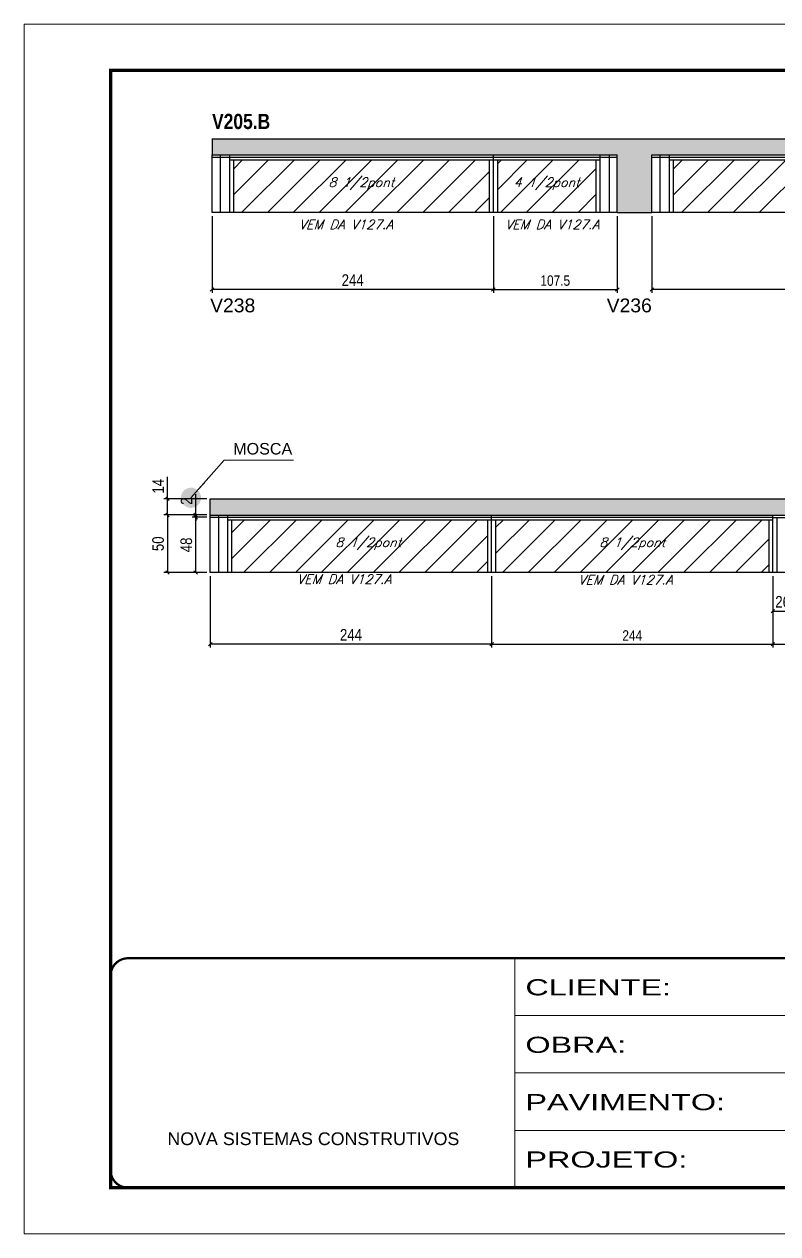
# Model space of a CAD drawing. Extents: x 2603 to 22413, y 1253 to 30260.
# Drawn here: x 5786 to 6440, y 26522 to 27572 of the extents above; entities that cross this region are included whole.
import ezdxf

# ---------------------------------------------------------------- set-up
doc = ezdxf.new("R2010")
doc.units = 0
doc.linetypes.add('CONTINUO', pattern=[0])
doc.linetypes.add('DASHED', pattern=[0.75, 0.5, -0.25])
for name, color, linetype in [('5', 5, 'Continuous'), ('COTA', 241, 'Continuous'), ('NOMENCLATURA', 7, 'Continuous'), ('Painéis', 200, 'Continuous'), ('SARR_2.2x7', 40, 'Continuous'), ('SARR_3.5x7', 81, 'Continuous'), ('texto', 7, 'Continuous')]:
    doc.layers.add(name, color=color, linetype=linetype)
for name, color, linetype, lineweight in [('CARIMBO', 255, 'Continuous', 9), ('Folhas', 255, 'Continuous', 9), ('Hachura', 251, 'Continuous', 9), ('SARRAFO DE PRESSAO', 251, 'DASHED', 9)]:
    doc.layers.add(name, color=color, linetype=linetype, lineweight=lineweight)
doc.styles.add('ARIAL', font='arial.ttf')
doc.styles.add('COTA TECNICA', font='techl___.ttf', dxfattribs={"height": 10})
doc.styles.add('COTA TECNICA-50', font='techl___.ttf', dxfattribs={"height": 9})
doc.styles.add('Romans', font='romans.shx')
doc.styles.get("Standard").update_dxf_attribs({"font": 'arial.ttf'})
doc.styles.add('TECNICA', font='techb___.ttf', dxfattribs={"height": 10})
doc.styles.add('Tecnologia', font='')
doc.styles.get('Tecnologia').set_extended_font_data('Forgotten Futurist')
doc.dimstyles.new('3x', dxfattribs={"dimtxt": 10, "dimasz": 5, "dimexe": 7, "dimexo": 5, "dimgap": 4, "dimtad": 1, "dimdec": 4, "dimlfac": 0.333333, "dimdsep": 46, "dimtxsty": 'Standard', "dimblk": 'DOT', "dimcen": 0.09, "dimclrd": 1, "dimclre": 1, "dimclrt": 2, "dimadec": 0, "dimazin": 2, "dimtfac": 1, "dimtdec": 4, "dimtmove": 0, "dimatfit": 3, "dimldrblk": 'DOT', "dimfxl": 1, "dimtolj": 1, "dimtzin": 0, "dimlwd": 9, "dimlwe": 9, "dimarcsym": 0})
doc.dimstyles.new('COTA PAINEL-50', dxfattribs={"dimtxt": 9, "dimasz": 3, "dimexe": 3, "dimexo": 3, "dimgap": 3, "dimtad": 1, "dimdec": 1, "dimzin": 12, "dimdsep": 46, "dimtxsty": 'COTA TECNICA-50', "dimblk1": 'OBLIQUE', "dimblk2": 'OBLIQUE', "dimsah": 1, "dimcen": 0.9, "dimclrd": 4, "dimclre": 4, "dimclrt": 240, "dimadec": 1, "dimazin": 3, "dimtfac": 1, "dimtdec": 1, "dimtmove": 0, "dimatfit": 3, "dimfxl": 1, "dimtolj": 1, "dimtzin": 12, "dimarcsym": 0})
doc.dimstyles.new('PAINEL', dxfattribs={"dimtxt": 10, "dimasz": 3, "dimexe": 3, "dimexo": 3, "dimgap": 3, "dimtad": 1, "dimdec": 1, "dimzin": 12, "dimdsep": 46, "dimtxsty": 'COTA TECNICA', "dimblk1": 'OBLIQUE', "dimblk2": 'OBLIQUE', "dimsah": 1, "dimcen": 0.9, "dimclrd": 4, "dimclre": 4, "dimclrt": 240, "dimadec": 1, "dimazin": 3, "dimtfac": 1, "dimtdec": 1, "dimtmove": 0, "dimatfit": 3, "dimfxl": 1, "dimtolj": 1, "dimtzin": 12, "dimarcsym": 0})
pattern_1 = [(45, (-126418.031, -5371.03), (-11.2253202, 11.2253202), [])]
pattern_2 = [(50, (-126418.0314, -5371.0305), (5.46554007, -0.47817257), [0.5715, -6.2865]), (355, (-126418.0314, -5371.0305), (-1.05730264, 5.73170536), [0.4572, -5.02921753]), (100.4514447, (-126417.576, -5371.0704), (4.40823741, 5.25353256), [0.48570026, -5.34270734]), (46.1842, (-126418.0314, -5369.5065), (8.13237123, -1.26126984), [0.85725, -9.42975]), (96.6355576, (-126417.354, -5369.612), (7.122124, 7.42278374), [0.7285507, -8.01406824]), (351.184151, (-126418.031, -5369.5065), (7.122124, 7.42278374), [0.685799, -7.54379196]), (21, (-126417.2694, -5369.8875), (4.54843174, -3.06795595), [0.5715, -6.2865]), (326, (-126417.2694, -5369.8875), (1.85406085, 5.52563898), [0.4572, -5.0292]), (71.451445, (-126416.8904, -5370.143), (6.40249258, 2.45768307), [0.48570026, -5.34269813]), (37.5, (-126418.0314, -5371.0305), (0.092658098, 2.536651166), [0, -4.96824, 0, -5.1054, 0, -5.04825]), (7.5, (-126418.0314, -5371.0305), (2.004589875, 3.005417245), [0, -2.91084, 0, -4.85394, 0, -1.92405]), (327.5, (-126419.7307, -5371.0305), (4.067717855, -0.17186232), [0, -1.905, 0, -5.9436, 0, -7.8867]), (317.5, (-126420.4927, -5371.0305), (4.44387544, 0.76279473), [0, -2.4765, 0, -3.94716, 0, -5.6007])]

# ---------------------------------------------------------------- blocks, each defined once
blk = doc.blocks.new('9999999999')
at = {"color": 30, "linetype": 'CONTINUO'}
for p, q in [((98564.6, 34230.2), (98564.6, 34429.4)), ((98564.6, 34379.6), (99584, 34379.6)), ((98564.6, 34329.8), (99488, 34329.8)), ((98564.6, 34280), (99488, 34280))]:
    blk.add_line(p, q, dxfattribs=at)
at = {"color": 30, "linetype": 'CONTINUO', "const_width": 2}
blk.add_lwpolyline([(99584, 34230.2), (99584, 34414.4, 0.414214), (99569, 34429.4), (98229, 34429.4, 0.414214), (98214, 34414.4), (98214, 34245.2, 0.414214), (98229, 34230.2), (99584, 34230.2)], format="xyb", dxfattribs=at)
at = {"layer": 'Folhas'}
blk.add_lwpolyline([(98139, 34190.2), (99624, 34190.2), (99624, 35240.2), (98139, 35240.2)], close=True, dxfattribs=at)
at = {"layer": 'Folhas', "color": 30, "const_width": 3}
blk.add_lwpolyline([(98214, 34230.2), (99584, 34230.2), (99584, 35200.2), (98214, 35200.2)], close=True, dxfattribs=at)
at = {"color": 7, "linetype": 'Continuous', "ltscale": 5, "style": 'ARIAL'}
blk.add_text('NOVA SISTEMAS CONSTRUTIVOS', height=11.059, dxfattribs=at).set_placement((98263.2, 34267.2))
at = {"layer": 'Folhas', "color": 7, "style": 'Tecnologia', "width": 1.5}
for s, p in [('CLIENTE:', (98573.7, 34397.2)), ('OBRA:', (98573.7, 34347.3)), ('PAVIMENTO:', (98573.7, 34297.5)), ('PROJETO:', (98573.7, 34247.7))]:
    blk.add_text(s, height=14, dxfattribs=at).set_placement(p)
blk = doc.blocks.new('_Oblique')
at = {"color": 0, "linetype": 'ByBlock', "lineweight": -2}
blk.add_line((-0.5, -0.5), (0.5, 0.5), dxfattribs=at)
blk = doc.blocks.new('*D540')
at = {"layer": 'COTA', "color": 4, "linetype": 'ByBlock', "lineweight": -2, "transparency": 16777216}
for p, q in [((6193.4, 27405.5), (6193.4, 27338.8)), ((6300.9, 27405.5), (6300.9, 27338.8)), ((6193.4, 27341.8), (6300.9, 27341.8))]:
    blk.add_line(p, q, dxfattribs=at)
at = {"layer": 'Defpoints', "color": 0, "linetype": 'ByBlock', "transparency": 16777216}
for p in [(6193.4, 27408.5), (6300.9, 27408.5), (6300.9, 27341.8)]:
    blk.add_point(p, dxfattribs=at)
at = {"layer": 'COTA', "color": 4, "linetype": 'ByBlock', "lineweight": -2, "transparency": 16777216, "xscale": 3, "yscale": 3, "zscale": 3, "rotation": 180}
blk.add_blockref('_Oblique', (6193.4, 27341.8), dxfattribs=at)
at = {"layer": 'COTA', "color": 4, "linetype": 'ByBlock', "lineweight": -2, "transparency": 16777216, "xscale": 3, "yscale": 3, "zscale": 3}
blk.add_blockref('_Oblique', (6300.9, 27341.8), dxfattribs=at)
at = {"layer": 'COTA', "color": 240, "linetype": 'ByBlock', "transparency": 16777216, "insert": (6247.1, 27349.4), "char_height": 9, "attachment_point": 5, "style": 'COTA TECNICA-50'}
blk.add_mtext('\\A1;107.5', dxfattribs=at)
blk = doc.blocks.new('*D2888')
at = {"layer": 'COTA', "color": 4, "linetype": 'ByBlock', "lineweight": -2, "transparency": 16777216}
for p, q in [((5949.4, 27405.5), (5949.4, 27338.8)), ((6193.4, 27405.5), (6193.4, 27338.8)), ((6193.4, 27341.8), (5949.4, 27341.8))]:
    blk.add_line(p, q, dxfattribs=at)
at = {"layer": 'Defpoints', "color": 0, "linetype": 'ByBlock', "transparency": 16777216}
for p in [(5949.4, 27408.5), (6193.4, 27408.5), (5949.4, 27341.8)]:
    blk.add_point(p, dxfattribs=at)
at = {"layer": 'COTA', "color": 4, "linetype": 'ByBlock', "lineweight": -2, "transparency": 16777216, "xscale": 3, "yscale": 3, "zscale": 3, "rotation": 180}
blk.add_blockref('_Oblique', (5949.4, 27341.8), dxfattribs=at)
at = {"layer": 'COTA', "color": 4, "linetype": 'ByBlock', "lineweight": -2, "transparency": 16777216, "xscale": 3, "yscale": 3, "zscale": 3}
blk.add_blockref('_Oblique', (6193.4, 27341.8), dxfattribs=at)
at = {"layer": 'COTA', "color": 240, "linetype": 'ByBlock', "transparency": 16777216, "insert": (6071.4, 27349.9), "char_height": 10, "attachment_point": 5, "style": 'COTA TECNICA'}
blk.add_mtext('\\A1;244', dxfattribs=at)
blk = doc.blocks.new('*D2890')
at = {"layer": 'COTA', "color": 4, "linetype": 'ByBlock', "lineweight": -2, "transparency": 16777216}
for p, q in [((6330.9, 27405.5), (6330.9, 27338.8)), ((6623.4, 27405.5), (6623.4, 27338.8)), ((6623.4, 27341.8), (6330.9, 27341.8))]:
    blk.add_line(p, q, dxfattribs=at)
at = {"layer": 'Defpoints', "color": 0, "linetype": 'ByBlock', "transparency": 16777216}
for p in [(6330.9, 27408.5), (6623.4, 27408.5), (6330.9, 27341.8)]:
    blk.add_point(p, dxfattribs=at)
at = {"layer": 'COTA', "color": 4, "linetype": 'ByBlock', "lineweight": -2, "transparency": 16777216, "xscale": 3, "yscale": 3, "zscale": 3, "rotation": 180}
blk.add_blockref('_Oblique', (6330.9, 27341.8), dxfattribs=at)
at = {"layer": 'COTA', "color": 4, "linetype": 'ByBlock', "lineweight": -2, "transparency": 16777216, "xscale": 3, "yscale": 3, "zscale": 3}
blk.add_blockref('_Oblique', (6623.4, 27341.8), dxfattribs=at)
at = {"layer": 'COTA', "color": 240, "linetype": 'ByBlock', "transparency": 16777216, "insert": (6477.1, 27349.9), "char_height": 10, "attachment_point": 5, "style": 'COTA TECNICA'}
blk.add_mtext('\\A1;292.5', dxfattribs=at)
blk = doc.blocks.new('*D542')
at = {"layer": 'COTA', "color": 4, "linetype": 'ByBlock', "lineweight": -2, "transparency": 16777216}
for p, q in [((6191.9, 27093), (6191.9, 27030.9)), ((6435.9, 27093), (6435.9, 27030.9)), ((6191.9, 27033.9), (6435.9, 27033.9))]:
    blk.add_line(p, q, dxfattribs=at)
at = {"layer": 'Defpoints', "color": 0, "linetype": 'ByBlock', "transparency": 16777216}
for p in [(6191.9, 27096), (6435.9, 27096), (6435.9, 27033.9)]:
    blk.add_point(p, dxfattribs=at)
at = {"layer": 'COTA', "color": 4, "linetype": 'ByBlock', "lineweight": -2, "transparency": 16777216, "xscale": 3, "yscale": 3, "zscale": 3, "rotation": 180}
blk.add_blockref('_Oblique', (6191.9, 27033.9), dxfattribs=at)
at = {"layer": 'COTA', "color": 4, "linetype": 'ByBlock', "lineweight": -2, "transparency": 16777216, "xscale": 3, "yscale": 3, "zscale": 3}
blk.add_blockref('_Oblique', (6435.9, 27033.9), dxfattribs=at)
at = {"layer": 'COTA', "color": 240, "linetype": 'ByBlock', "transparency": 16777216, "insert": (6313.9, 27041.4), "char_height": 9, "attachment_point": 5, "style": 'COTA TECNICA-50'}
blk.add_mtext('\\A1;244', dxfattribs=at)
blk = doc.blocks.new('*D2894')
at = {"layer": 'COTA', "color": 4, "linetype": 'ByBlock', "lineweight": -2, "transparency": 16777216}
for p, q in [((6435.9, 27093), (6435.9, 27030.9)), ((6706.4, 27093), (6706.4, 27030.9)), ((6435.9, 27033.9), (6706.4, 27033.9))]:
    blk.add_line(p, q, dxfattribs=at)
at = {"layer": 'Defpoints', "color": 0, "linetype": 'ByBlock', "transparency": 16777216}
for p in [(6435.9, 27096), (6706.4, 27096), (6706.4, 27033.9)]:
    blk.add_point(p, dxfattribs=at)
at = {"layer": 'COTA', "color": 4, "linetype": 'ByBlock', "lineweight": -2, "transparency": 16777216, "xscale": 3, "yscale": 3, "zscale": 3, "rotation": 180}
blk.add_blockref('_Oblique', (6435.9, 27033.9), dxfattribs=at)
at = {"layer": 'COTA', "color": 4, "linetype": 'ByBlock', "lineweight": -2, "transparency": 16777216, "xscale": 3, "yscale": 3, "zscale": 3}
blk.add_blockref('_Oblique', (6706.4, 27033.9), dxfattribs=at)
at = {"layer": 'COTA', "color": 240, "linetype": 'ByBlock', "transparency": 16777216, "insert": (6571.1, 27041.5), "char_height": 9, "attachment_point": 5, "style": 'COTA TECNICA-50'}
blk.add_mtext('\\A1;270.5', dxfattribs=at)
blk = doc.blocks.new('*D2895')
at = {"layer": 'COTA', "color": 4, "linetype": 'ByBlock', "lineweight": -2, "transparency": 16777216}
for p, q in [((5947.9, 27093), (5947.9, 27030.9)), ((6191.9, 27093), (6191.9, 27030.9)), ((6191.9, 27033.9), (5947.9, 27033.9))]:
    blk.add_line(p, q, dxfattribs=at)
at = {"layer": 'Defpoints', "color": 0, "linetype": 'ByBlock', "transparency": 16777216}
for p in [(5947.9, 27096), (6191.9, 27096), (5947.9, 27033.9)]:
    blk.add_point(p, dxfattribs=at)
at = {"layer": 'COTA', "color": 4, "linetype": 'ByBlock', "lineweight": -2, "transparency": 16777216, "xscale": 3, "yscale": 3, "zscale": 3, "rotation": 180}
blk.add_blockref('_Oblique', (5947.9, 27033.9), dxfattribs=at)
at = {"layer": 'COTA', "color": 4, "linetype": 'ByBlock', "lineweight": -2, "transparency": 16777216, "xscale": 3, "yscale": 3, "zscale": 3}
blk.add_blockref('_Oblique', (6191.9, 27033.9), dxfattribs=at)
at = {"layer": 'COTA', "color": 240, "linetype": 'ByBlock', "transparency": 16777216, "insert": (6069.9, 27042), "char_height": 10, "attachment_point": 5, "style": 'COTA TECNICA'}
blk.add_mtext('\\A1;244', dxfattribs=at)
blk = doc.blocks.new('*D2915')
at = {"layer": 'COTA', "color": 4, "linetype": 'ByBlock', "lineweight": -2, "transparency": 16777216}
for p, q in [((5944.9, 27146), (5907.7, 27146)), ((5910.7, 27146), (5910.7, 27096)), ((5944.9, 27096), (5907.7, 27096))]:
    blk.add_line(p, q, dxfattribs=at)
at = {"layer": 'Defpoints', "color": 0, "linetype": 'ByBlock', "transparency": 16777216}
for p in [(5947.9, 27146), (5910.7, 27096), (5947.9, 27096)]:
    blk.add_point(p, dxfattribs=at)
at = {"layer": 'COTA', "color": 4, "linetype": 'ByBlock', "lineweight": -2, "transparency": 16777216, "xscale": 3, "yscale": 3, "zscale": 3}
for p, rotation in [((5910.7, 27146), 90), ((5910.7, 27096), 270)]:
    blk.add_blockref('_Oblique', p, dxfattribs=dict(at, rotation=rotation))
at = {"layer": 'COTA', "color": 240, "linetype": 'ByBlock', "transparency": 16777216, "insert": (5902.6, 27121), "char_height": 10, "attachment_point": 5, "rotation": 90, "style": 'COTA TECNICA'}
blk.add_mtext('\\A1;50', dxfattribs=at)
blk = doc.blocks.new('*D2916')
at = {"layer": 'COTA', "color": 4, "linetype": 'ByBlock', "lineweight": -2, "transparency": 16777216}
for p, q in [((5910.7, 27160), (5910.7, 27179.1)), ((5944.9, 27160), (5907.7, 27160)), ((5910.7, 27146), (5910.7, 27160)), ((5944.9, 27146), (5907.7, 27146))]:
    blk.add_line(p, q, dxfattribs=at)
at = {"layer": 'Defpoints', "color": 0, "linetype": 'ByBlock', "transparency": 16777216}
for p in [(5910.7, 27160), (5947.9, 27160), (5947.9, 27146)]:
    blk.add_point(p, dxfattribs=at)
at = {"layer": 'COTA', "color": 4, "linetype": 'ByBlock', "lineweight": -2, "transparency": 16777216, "xscale": 3, "yscale": 3, "zscale": 3}
for p, rotation in [((5910.7, 27160), 90), ((5910.7, 27146), 270)]:
    blk.add_blockref('_Oblique', p, dxfattribs=dict(at, rotation=rotation))
at = {"layer": 'COTA', "color": 240, "linetype": 'ByBlock', "transparency": 16777216, "insert": (5902.6, 27171), "char_height": 10, "attachment_point": 5, "rotation": 90, "style": 'COTA TECNICA'}
blk.add_mtext('\\A1;14', dxfattribs=at)
blk = doc.blocks.new('*D2917')
at = {"layer": 'COTA', "color": 4, "linetype": 'ByBlock', "lineweight": -2, "transparency": 16777216}
for p, q in [((6435.9, 27093), (6435.9, 27059.5)), ((6462.4, 27093), (6462.4, 27059.5)), ((6435.9, 27062.5), (6462.4, 27062.5))]:
    blk.add_line(p, q, dxfattribs=at)
at = {"layer": 'Defpoints', "color": 0, "linetype": 'ByBlock', "transparency": 16777216}
for p in [(6435.9, 27096), (6462.4, 27096), (6462.4, 27062.5)]:
    blk.add_point(p, dxfattribs=at)
at = {"layer": 'COTA', "color": 4, "linetype": 'ByBlock', "lineweight": -2, "transparency": 16777216, "xscale": 3, "yscale": 3, "zscale": 3, "rotation": 180}
blk.add_blockref('_Oblique', (6435.9, 27062.5), dxfattribs=at)
at = {"layer": 'COTA', "color": 4, "linetype": 'ByBlock', "lineweight": -2, "transparency": 16777216, "xscale": 3, "yscale": 3, "zscale": 3}
blk.add_blockref('_Oblique', (6462.4, 27062.5), dxfattribs=at)
at = {"layer": 'COTA', "color": 240, "linetype": 'ByBlock', "transparency": 16777216, "insert": (6449.1, 27070.6), "char_height": 10, "attachment_point": 5, "style": 'COTA TECNICA'}
blk.add_mtext('\\A1;26.5', dxfattribs=at)
blk = doc.blocks.new('*D1394')
at = {"layer": 'COTA', "color": 4, "linetype": 'ByBlock', "lineweight": -2, "transparency": 16777216}
for p, q in [((5944.9, 27144), (5932.2, 27144)), ((5935.2, 27096), (5935.2, 27144)), ((5944.9, 27096), (5932.2, 27096))]:
    blk.add_line(p, q, dxfattribs=at)
at = {"layer": 'Defpoints', "color": 0, "linetype": 'ByBlock', "transparency": 16777216}
for p in [(5935.2, 27144), (5947.9, 27144), (5947.9, 27096)]:
    blk.add_point(p, dxfattribs=at)
at = {"layer": 'COTA', "color": 4, "linetype": 'ByBlock', "lineweight": -2, "transparency": 16777216, "xscale": 3, "yscale": 3, "zscale": 3}
for p, rotation in [((5935.2, 27144), 90), ((5935.2, 27096), 270)]:
    blk.add_blockref('_Oblique', p, dxfattribs=dict(at, rotation=rotation))
at = {"layer": 'COTA', "color": 240, "linetype": 'ByBlock', "transparency": 16777216, "insert": (5927.1, 27120), "char_height": 10, "attachment_point": 5, "rotation": 90, "style": 'COTA TECNICA'}
blk.add_mtext('\\A1;48', dxfattribs=at)
blk = doc.blocks.new('*D1395')
at = {"layer": 'COTA', "color": 4, "linetype": 'ByBlock', "lineweight": -2, "transparency": 16777216}
for p, q in [((5935.2, 27146), (5935.2, 27164.1)), ((5944.9, 27146), (5932.2, 27146)), ((5944.9, 27144), (5932.2, 27144)), ((5935.2, 27144), (5935.2, 27146)), ((5935.2, 27144), (5935.2, 27141))]:
    blk.add_line(p, q, dxfattribs=at)
at = {"layer": 'Defpoints', "color": 0, "linetype": 'ByBlock', "transparency": 16777216}
for p in [(5935.2, 27146), (5947.9, 27146), (5947.9, 27144)]:
    blk.add_point(p, dxfattribs=at)
at = {"layer": 'COTA', "color": 4, "linetype": 'ByBlock', "lineweight": -2, "transparency": 16777216, "xscale": 3, "yscale": 3, "zscale": 3}
for p, rotation in [((5935.2, 27146), 270), ((5935.2, 27144), 90)]:
    blk.add_blockref('_Oblique', p, dxfattribs=dict(at, rotation=rotation))
at = {"layer": 'COTA', "color": 240, "linetype": 'ByBlock', "transparency": 16777216, "insert": (5927.2, 27158), "char_height": 10, "attachment_point": 5, "rotation": 90, "style": 'COTA TECNICA'}
blk.add_mtext('\\A1;2', dxfattribs=at)
blk = doc.blocks.new('_Dot')
at = {"color": 0, "linetype": 'ByBlock', "lineweight": -2}
blk.add_line((-0.5, 0), (-1, 0), dxfattribs=at)
at = {"color": 0, "linetype": 'ByBlock', "const_width": 0.5}
blk.add_lwpolyline([(-0.25, 0, 1), (0.25, 0, 1)], format="xyb", close=True, dxfattribs=at)

msp = doc.modelspace()

# ---------------------------------------------------------------- hatches: boundary and pattern name
at = {"layer": 'COTA', "linetype": 'ByBlock'}
h = msp.add_hatch(dxfattribs=at)
h.set_pattern_fill('AR-CONC', color=256, scale=0.03)
h.set_pattern_definition(pattern_2)
h.paths.add_polyline_path([(6300.9, 27408.49), (6330.9, 27408.49), (6330.9, 27458.49), (7045.9, 27458.49), (7045.9, 27472.49), (5949.4, 27472.49), (5949.4, 27458.49), (6300.9, 27458.49)])
h = msp.add_hatch(dxfattribs=at)
h.set_pattern_fill('AR-CONC', color=256, scale=0.03)
h.set_pattern_definition(pattern_2)
h.paths.add_polyline_path([(6706.4, 27110.97), (6706.4, 27135.97), (6706.4, 27145.97), (7115.4, 27145.97), (7115.4, 27135.97), (7134.4, 27135.97), (7134.4, 27159.97), (6502.4, 27159.97), (5947.9, 27159.97), (5947.9, 27145.97), (6656.4, 27145.97), (6656.4, 27110.97)])
at = {"layer": 'Hachura', "linetype": 'ByBlock'}
h = msp.add_hatch(dxfattribs=at)
h.set_pattern_fill('ANSI31', color=256, scale=5)
h.set_pattern_definition(pattern_1)
h.paths.add_polyline_path([(6189.9, 27408.49), (6189.9, 27454.29), (5967.9, 27454.29), (5967.9, 27408.49)])
h.paths.add_polyline_path([(6282.4, 27408.49), (6282.4, 27454.29), (6196.9, 27454.29), (6196.9, 27408.49)])
h = msp.add_hatch(dxfattribs=at)
h.set_pattern_fill('ANSI31', color=256, scale=5)
h.set_pattern_definition(pattern_1)
h.paths.add_polyline_path([(6574.9, 27408.49), (6574.9, 27454.29), (6349.4, 27454.29), (6349.4, 27408.49)])
h.paths.add_polyline_path([(6574.9, 27408.49), (6619.9, 27408.49), (6619.9, 27454.29), (6574.9, 27454.29)])
h.paths.add_polyline_path([(6626.9, 27454.29), (6626.9, 27408.49), (6840.4, 27408.49), (6840.4, 27454.29)])
h.paths.add_polyline_path([(6847.4, 27408.49), (7027.4, 27408.49), (7027.4, 27454.29), (6847.4, 27454.29)])
h = msp.add_hatch(dxfattribs=at)
h.set_pattern_fill('ANSI31', color=256, scale=5)
h.set_pattern_definition(pattern_1)
h.paths.add_polyline_path([(6188.4, 27095.97), (6188.4, 27141.77), (5966.4, 27141.77), (5966.4, 27095.97)])
h.paths.add_polyline_path([(6195.4, 27095.97), (6432.4, 27095.97), (6432.4, 27141.77), (6195.4, 27141.77)])

# ---------------------------------------------------------------- linework, layer by layer
at = {"layer": 'COTA', "linetype": 'ByBlock'}
for p, q in [((5949.4, 27472.49), (5949.4, 27458.49)), ((5949.4, 27472.49), (7045.9, 27472.49)), ((6300.9, 27408.49), (6330.9, 27408.49)), ((5947.9, 27159.97), (6502.4, 27159.97)), ((5947.9, 27145.97), (5947.9, 27159.97))]:
    msp.add_line(p, q, dxfattribs=at)
at = {"layer": 'Painéis', "linetype": 'Continuous'}
for p, q in [((5949.4, 27408.49), (5949.4, 27458.49)), ((5949.4, 27458.49), (6300.9, 27458.49)), ((6193.4, 27408.49), (6193.4, 27458.49)), ((6300.9, 27408.49), (6300.9, 27458.49)), ((6330.9, 27408.49), (6330.9, 27458.49)), ((6330.9, 27458.49), (7045.9, 27458.49)), ((5949.4, 27456.49), (6300.9, 27456.49)), ((6330.9, 27456.49), (7045.9, 27456.49)), ((6300.9, 27408.49), (5949.4, 27408.49)), ((7045.9, 27408.49), (6330.9, 27408.49)), ((5947.9, 27095.97), (5947.9, 27145.97)), ((5947.9, 27145.97), (6656.4, 27145.97)), ((5947.9, 27143.97), (6435.9, 27143.97)), ((6191.9, 27095.97), (6191.9, 27145.97)), ((6435.9, 27095.97), (6435.9, 27145.97)), ((6706.4, 27095.97), (5947.9, 27095.97))]:
    msp.add_line(p, q, dxfattribs=at)
at = {"layer": 'SARR_2.2x7', "linetype": 'Continuous'}
for p, q in [((5956.4, 27458.49), (5956.4, 27408.49)), ((6293.9, 27458.49), (6293.9, 27408.49)), ((6337.9, 27458.49), (6337.9, 27408.49)), ((5964.4, 27454.29), (6193.4, 27454.29)), ((6193.4, 27454.29), (6285.9, 27454.29)), ((6345.9, 27454.29), (6623.4, 27454.29)), ((5954.9, 27145.97), (5954.9, 27095.97)), ((6435.9, 27143.77), (6656.4, 27143.77)), ((5962.9, 27141.77), (6191.9, 27141.77)), ((6191.9, 27141.77), (6435.9, 27141.77))]:
    msp.add_line(p, q, dxfattribs=at)
at = {"layer": 'SARR_3.5x7'}
for p, q in [((5964.4, 27458.49), (5964.4, 27408.49)), ((6285.9, 27458.49), (6285.9, 27408.49)), ((6345.9, 27458.49), (6345.9, 27408.49)), ((5967.9, 27454.29), (5967.9, 27408.49)), ((6189.9, 27454.29), (6189.9, 27408.49)), ((6196.9, 27454.29), (6196.9, 27408.49)), ((6282.4, 27454.29), (6282.4, 27408.49)), ((6349.4, 27454.29), (6349.4, 27408.49)), ((5962.9, 27145.97), (5962.9, 27095.97)), ((6439.4, 27143.77), (6439.4, 27095.97)), ((5966.4, 27141.77), (5966.4, 27095.97)), ((6188.4, 27141.77), (6188.4, 27095.97)), ((6195.4, 27141.77), (6195.4, 27095.97)), ((6432.4, 27141.77), (6432.4, 27095.97))]:
    msp.add_line(p, q, dxfattribs=at)

# ---------------------------------------------------------------- block references
at = {"layer": 'SARRAFO DE PRESSAO', "color": 6, "linetype": 'ByBlock'}
msp.add_blockref('9999999999', (-92352.51, -7668.18), dxfattribs=at)

# ---------------------------------------------------------------- texts
at = {"layer": '5', "linetype": 'Continuous'}
for s, p in [('V238', (5947.74, 27321.91)), ('V236', (6291.71, 27321.91))]:
    msp.add_text(s, height=12, rotation=0.00004, dxfattribs=at).set_placement(p)
at = {"layer": 'CARIMBO', "style": 'ARIAL'}
msp.add_text('MOSCA', height=10, dxfattribs=at).set_placement((5967.74, 27198.49))
at = {"layer": 'NOMENCLATURA', "style": 'TECNICA'}
msp.add_text('V205.B', height=13.2, dxfattribs=at).set_placement((5949.4, 27481.01))
at = {"layer": 'texto', "color": 2, "char_height": 8, "attachment_point": 5, "style": 'Romans'}
for s, insert in [('{\\Q19;\\C256;8 1/2pont}', (6078.9, 27433.49)), ('{\\Q19;\\C256;4 1/2pont}', (6239.65, 27433.49)), ('{\\Q19;\\C256;VEM DA V127.A}', (6065.46, 27398.2)), ('{\\Q19;\\C256;VEM DA V127.A}', (6244.4, 27398.18)), ('{\\Q19;\\C256;8 1/2pont}', (6084.9, 27120.97)), ('{\\Q19;\\C256;8 1/2pont}', (6313.9, 27120.97)), ('{\\Q19;\\C256;VEM DA V127.A}', (6063.96, 27090.28)), ('{\\Q19;\\C256;VEM DA V127.A}', (6307.96, 27089.77))]:
    msp.add_mtext(s, dxfattribs=dict(at, insert=insert))

# ---------------------------------------------------------------- dimensions: what is measured, and where the dimension line sits
at = {"layer": 'COTA', "linetype": 'ByBlock'}
for base, p1, p2, angle, picture, middle in [((5949.4, 27341.8), (6193.4, 27408.49), (5949.4, 27408.49), 180, '*D2888', (6071.4, 27349.88)), ((6330.9, 27341.8), (6623.4, 27408.49), (6330.9, 27408.49), 180, '*D2890', (6477.15, 27349.94)), ((5910.67, 27159.97), (5947.9, 27145.97), (5947.9, 27159.97), 90, '*D2916', (5902.59, 27171.03)), ((5935.19, 27145.97), (5947.9, 27143.97), (5947.9, 27145.97), 90, '*D1395', (5927.19, 27158.03)), ((5910.67, 27095.97), (5947.9, 27145.97), (5947.9, 27095.97), 90, '*D2915', (5902.56, 27120.97)), ((5935.19, 27143.97), (5947.9, 27095.97), (5947.9, 27143.97), 90, '*D1394', (5927.1, 27119.97)), ((5947.9, 27033.88), (6191.9, 27095.97), (5947.9, 27095.97), 180, '*D2895', (6069.9, 27041.95))]:
    dim = msp.add_linear_dim(base=base, p1=p1, p2=p2, angle=angle, dimstyle='PAINEL', dxfattribs=at)
    dim.commit()
    dim.dimension.update_dxf_attribs({"geometry": picture, "text_midpoint": middle})
for base, p1, p2, picture, middle in [((6300.9, 27341.8), (6193.4, 27408.49), (6300.9, 27408.49), '*D540', (6247.15, 27349.4)), ((6435.9, 27033.88), (6191.9, 27095.97), (6435.9, 27095.97), '*D542', (6313.9, 27041.45))]:
    dim = msp.add_linear_dim(base=base, p1=p1, p2=p2, angle=180, dimstyle='COTA PAINEL-50', override={"dimarcsym": 1}, dxfattribs=at)
    dim.commit()
    dim.dimension.update_dxf_attribs({"geometry": picture, "text_midpoint": middle})
dim = msp.add_linear_dim(base=(6706.4, 27033.88), p1=(6435.9, 27095.97), p2=(6706.4, 27095.97), dimstyle='COTA PAINEL-50', override={"dimarcsym": 1}, dxfattribs=at)
dim.commit()
dim.dimension.update_dxf_attribs({"geometry": '*D2894', "text_midpoint": (6571.15, 27041.48)})
dim = msp.add_linear_dim(base=(6462.4, 27062.47), p1=(6435.9, 27095.97), p2=(6462.4, 27095.97), dimstyle='PAINEL', dxfattribs=at)
dim.commit()
dim.dimension.update_dxf_attribs({"geometry": '*D2917', "text_midpoint": (6449.15, 27062.47), "dimtype": 160})

# ---------------------------------------------------------------- leaders
at = {"layer": 'Hachura'}
msp.add_leader([(5931.11, 27160.9), (5959.96, 27193.49), (6020.03, 27193.49)], dimstyle='3x', override={"dimasz": 17.5, "dimgap": 4, "dimtad": 0}, dxfattribs=at)

doc.saveas('drawing.dxf')
